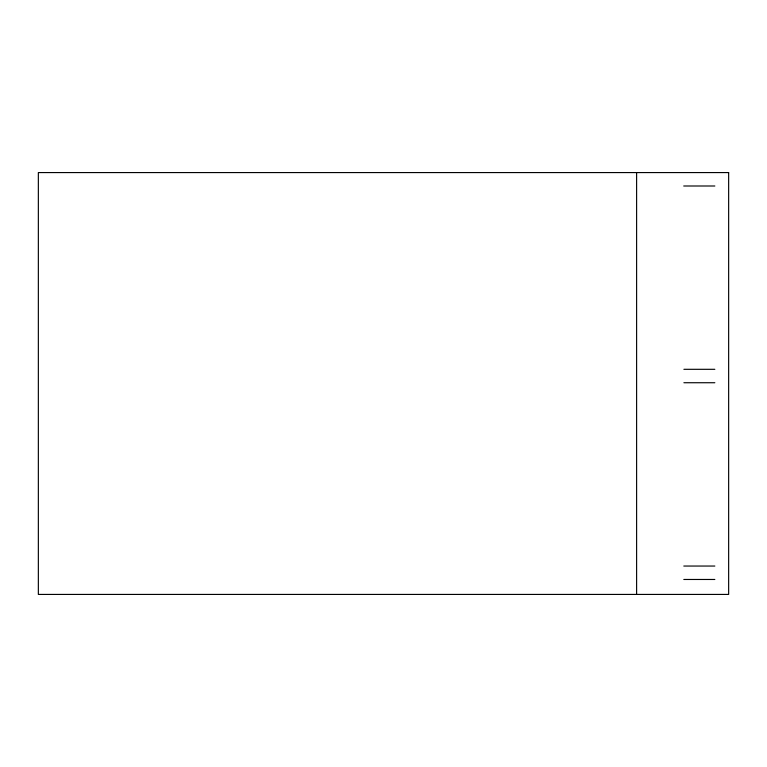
<?xml version="1.0" encoding="UTF-8"?>
<svg xmlns="http://www.w3.org/2000/svg" width="767" height="767" viewBox="0 0 767 767"><rect width="100%" height="100%" fill="white"/><g stroke="black" fill="none" stroke-linecap="round" stroke-linejoin="round"><path stroke-width="1.15" d="M683.723 185.998L714.844 185.998M683.896 369.31L714.844 369.31M683.896 382.733L714.844 382.733M683.8 566.046L714.844 566.046M683.8 579.468L714.844 579.468M636.61 172.575L636.61 594.425M728.65 172.575L38.35 172.575L38.35 594.425L728.65 594.425L728.65 172.575"/></g></svg>
